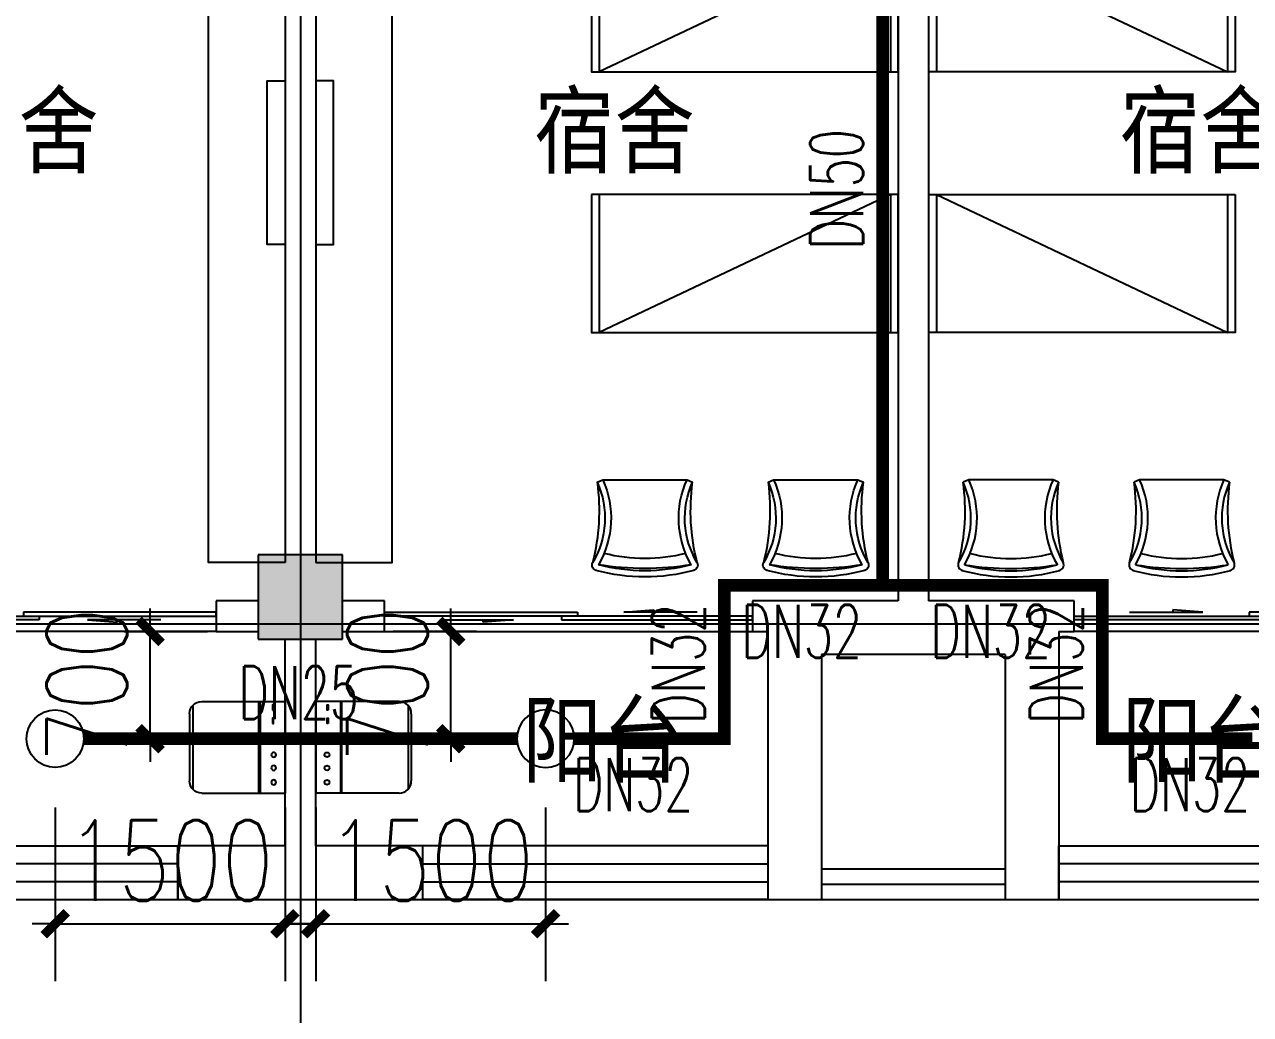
# Model space of a CAD drawing. Extents: x 0 to 2838408, y -923048 to 203859.
# Drawn here: x 2754963 to 2762963, y -270041 to -263584 of the extents above; entities that cross this region are included whole.
import ezdxf

# ---------------------------------------------------------------- set-up
doc = ezdxf.new("R2010")
doc.units = 0
doc.header["$LTSCALE"] = 1000
for name, color, linetype in [('A-Fixt', 81, 'Continuous'), ('COLUMN', 9, 'Continuous'), ('DOTE', 8, 'Continuous'), ('E2-栏杆', 92, 'Continuous'), ('EQUIP_喷头', 7, 'Continuous'), ('GROUND', 2, 'Continuous'), ('PIPE-喷淋', 6, 'Continuous'), ('PUB_HATCH', 8, 'Continuous'), ('PUB_TEXT', 7, 'Continuous'), ('TEXT_喷淋', 7, 'Continuous'), ('TWT_DIM', 3, 'Continuous'), ('WALL', 9, 'Continuous'), ('WINDOW', 4, 'Continuous'), ('XREF', 8, 'Continuous'), ('配景', 3, 'Continuous')]:
    doc.layers.add(name, color=color, linetype=linetype)
doc.styles.add('_TCH_DIM_T3', font='SIMPLEX', dxfattribs={"width": 0.75, "bigfont": 'HZTXT'})
doc.styles.add('_TWT_PIPEDN', font='SIMPLEX', dxfattribs={"width": 0.8, "height": 2.3, "bigfont": 'HZTXT'})
doc.styles.get("Standard").update_dxf_attribs({"font": 'geniso.shx', "bigfont": 'hztxt.shx'})
doc.dimstyles.new('_TWT_ARCH&&150', dxfattribs={"dimtxt": 525, "dimasz": 150, "dimexe": 375, "dimexo": 450, "dimgap": 150, "dimtad": 1, "dimdec": 0, "dimzin": 0, "dimdsep": 46, "dimtxsty": '_TCH_DIM_T3', "dimblk": 'ARCHTICK', "dimcen": 0.09, "dimclrt": 7, "dimazin": 2, "dimtfac": 1, "dimtdec": 0, "dimtix": 1, "dimtmove": 2, "dimatfit": 3, "dimfxl": 1, "dimtolj": 1, "dimtzin": 0, "dimarcsym": 0})

# ---------------------------------------------------------------- blocks, each defined once
blk = doc.blocks.new('单人床')
at = {"layer": 'A-Fixt'}
for p, q in [((47773.8, 13973.4), (48673.8, 13973.4)), ((47773.8, 12073.4), (48673.8, 13973.4)), ((47773.8, 12073.4), (48673.8, 12073.4))]:
    blk.add_line(p, q, dxfattribs=at)
blk.add_lwpolyline([(47773.8, 14023.4), (48673.8, 14023.4), (48673.8, 12023.4), (47773.8, 12023.4), (47773.8, 14023.4)], dxfattribs=at)
blk = doc.blocks.new('CH_AP01')
for p, q in [((-311.4, 16.6), (-275, 0)), ((-275, 0), (275, 0)), ((275, 0), (311.4, 16.6))]:
    blk.add_line(p, q)
for centre, radius, start, end in [((-306.8, 555.3), 37.8, 100.18588, 202.83587), ((0, -578.9), 1212.6, 74.71041, 105.28959), ((0, -578.9), 1172.6, 75.02868, 104.97132), ((0, -1278.1), 1856.9, 80.61099, 99.38901), ((306.8, 555.3), 37.8, 337.16413, 79.81412), ((-1658.4, 201.9), 1359.7, 352.16586, 14.42826), ((-823.7, 250), 562.9, 335.50378, 31.09034), ((-823.7, 250), 602.9, 335.50378, 30.26909), ((0, -578.9), 1092.6, 75.87672, 104.12328), ((823.7, 250), 602.9, 149.73091, 204.49622), ((823.7, 250), 562.9, 148.90966, 204.49622), ((1658.4, 201.9), 1359.7, 165.57174, 187.83414)]:
    blk.add_arc(centre, radius, start, end)
blk = doc.blocks.new('A$C61295E98')
at = {"color": 3}
for p, q in [((544, 597.9), (0, 597.9)), ((0, 597.9), (0, 0)), ((161.4, 597.9), (161.4, 0)), ((170.4, 0.2), (170.4, 597.6)), ((602.7, 572.2), (602.7, 25.6)), ((624, 517.9), (624, 80)), ((544, 0), (0, 0))]:
    blk.add_line(p, q, dxfattribs=at)
for points in [[(81.8, 540.3), (75.3, 540.3), (75.3, 576.8), (81.8, 576.8)], [(81.8, 453.1), (75.3, 453.1), (75.3, 489.6), (81.8, 489.6)], [(81.8, 352.9), (75.3, 352.9), (75.3, 389.4), (81.8, 389.4)]]:
    blk.add_lwpolyline(points, close=True, dxfattribs=at)
for centre in [(74, 250.1), (74, 164.2), (74, 70.5)]:
    blk.add_circle(centre, 15.7, dxfattribs=at)
for centre, start, end in [((544, 517.9), 360, 90), ((544, 80), 270, 0)]:
    blk.add_arc(centre, 80, start, end, dxfattribs=at)
blk = doc.blocks.new('宿舍')
at = {"layer": 'A-Fixt'}
for p, q in [((47853.8, 13801.7), (48353.8, 15701.7)), ((48353.8, 13801.7), (47853.8, 15701.7)), ((47853.8, 13801.7), (48353.8, 13801.7))]:
    blk.add_line(p, q, dxfattribs=at)
for points in [[(47853.8, 8601.7), (48353.8, 8601.7), (48353.8, 15701.7), (47853.8, 15701.7)], [(47853.8, 10676.1), (47970.5, 10676.1), (47970.5, 11742.6), (47853.8, 11742.6)]]:
    blk.add_lwpolyline(points, close=True, dxfattribs=at)
at = {"xscale": -1, "rotation": 90}
for p in [(63677.2, 60475.5), (63677.2, 58775.5)]:
    blk.add_blockref('单人床', p, dxfattribs=at)
at = {"layer": 'A-Fixt', "xscale": -1, "rotation": 180}
for p in [(50002, 9140.5), (51117.2, 9140.5)]:
    blk.add_blockref('CH_AP01', p, dxfattribs=at)
at = {"layer": '配景', "color": 252}
blk.add_blockref('A$C61295E98', (47853.8, 7096.6), dxfattribs=at)
blk = doc.blocks.new('$WINLIB2D$00000001')
at = {"color": 0}
for points in [[(-0.5, 0.5), (-0.5, -0.5)], [(-0.5, 0.5), (0.5, 0.5)], [(0.5, -0.5), (0.5, 0.5)], [(0.5, 0.1667), (-0.5, 0.1667)], [(0.5, -0.1667), (-0.5, -0.1667)], [(-0.5, -0.5), (0.5, -0.5)]]:
    blk.add_lwpolyline(points, dxfattribs=at)
blk = doc.blocks.new('$DorLib2D$00000131')
at = {"color": 0, "linetype": 'Continuous'}
for p, q in [((0.15, 0.125), (0.2319, 0.1973)), ((0.2319, 0.1973), (0.2319, 0.125)), ((-0.5, 0.125), (-0.5, 0)), ((0.0192, 0.125), (-0.5, 0.125)), ((0.0192, 0), (0.0192, 0.125)), ((0.35, 0.125), (0.15, 0.125)), ((-0.5, 0), (0.0192, 0)), ((-0.024, 0), (0.5, 0)), ((-0.024, -0.125), (-0.024, 0)), ((0.5, 0), (0.5, -0.125)), ((-0.35, -0.125), (-0.15, -0.125)), ((-0.2319, -0.1973), (-0.2319, -0.125)), ((-0.15, -0.125), (-0.2319, -0.1973)), ((0.5, -0.125), (-0.024, -0.125))]:
    blk.add_line(p, q, dxfattribs=at)
blk = doc.blocks.new('1F1')
at = {"layer": 'PUB_HATCH'}
blk.add_hatch(color=256, dxfattribs=at).paths.add_polyline_path([(2420991.7, -267042.2), (2420441.7, -267042.2), (2420441.7, -267592.2), (2420991.7, -267592.2)])
at = {"layer": 'COLUMN'}
for p, q in [((2420991.7, -267042.2), (2420441.7, -267042.2)), ((2420441.7, -267042.2), (2420441.7, -267592.2)), ((2420991.7, -267592.2), (2420991.7, -267042.2)), ((2420441.7, -267592.2), (2420991.7, -267592.2))]:
    blk.add_line(p, q, dxfattribs=at)
at = {"layer": 'DOTE'}
for p, q in [((2420716.7, -187892.2), (2420716.7, -271092.2)), ((2343216.7, -267492.2), (2453916.7, -267492.2))]:
    blk.add_line(p, q, dxfattribs=at)
at = {"layer": 'E2-栏杆'}
for points in [[(2424116.7, -269092.2), (2425316.7, -269092.2)], [(2424116.7, -269192.2), (2425316.7, -269192.2)]]:
    blk.add_lwpolyline(points, dxfattribs=at)
at = {"layer": 'GROUND'}
blk.add_lwpolyline([(2409616.7, -269292.2), (2435916.7, -269292.2)], dxfattribs=at)
at = {"layer": 'WALL'}
for p, q in [((2420616.7, -262392.2), (2420616.7, -267042.2)), ((2420816.7, -262392.2), (2420816.7, -267042.2)), ((2424616.7, -262392.2), (2424616.7, -267342.2)), ((2424816.7, -262392.2), (2424816.7, -267342.2)), ((2420441.7, -267342.2), (2420166.7, -267342.2)), ((2420166.7, -267342.2), (2420166.7, -267542.2)), ((2421266.7, -267342.2), (2420991.7, -267342.2)), ((2421266.7, -267542.2), (2421266.7, -267342.2)), ((2424016.7, -267342.2), (2423666.7, -267342.2)), ((2423666.7, -267342.2), (2423666.7, -267542.2)), ((2424616.7, -267342.2), (2424016.7, -267342.2)), ((2425416.7, -267342.2), (2424816.7, -267342.2)), ((2425766.7, -267342.2), (2425416.7, -267342.2)), ((2425766.7, -267542.2), (2425766.7, -267342.2)), ((2420166.7, -267542.2), (2420441.7, -267542.2)), ((2420616.7, -268942.2), (2420616.7, -267592.2)), ((2420816.7, -268942.2), (2420816.7, -267592.2)), ((2420991.7, -267542.2), (2421266.7, -267542.2)), ((2423666.7, -267542.2), (2423766.7, -267542.2)), ((2423766.7, -267542.2), (2423766.7, -268942.2)), ((2425666.7, -267542.2), (2425666.7, -268942.2)), ((2425666.7, -267542.2), (2425766.7, -267542.2)), ((2424116.7, -267692.2), (2424116.7, -269292.2)), ((2424716.7, -267692.2), (2424116.7, -267692.2)), ((2425316.7, -267692.2), (2424716.7, -267692.2)), ((2425316.7, -267692.2), (2425316.7, -269292.2)), ((2420616.7, -268942.2), (2419916.7, -268942.2)), ((2419916.7, -268942.2), (2419916.7, -269292.2)), ((2421516.7, -268942.2), (2420816.7, -268942.2)), ((2421516.7, -269292.2), (2421516.7, -268942.2)), ((2423766.7, -268942.2), (2423766.7, -269292.2)), ((2425666.7, -269292.2), (2425666.7, -268942.2)), ((2419916.7, -269292.2), (2420716.7, -269292.2)), ((2420716.7, -269292.2), (2421516.7, -269292.2)), ((2423766.7, -269292.2), (2424116.7, -269292.2)), ((2425316.7, -269292.2), (2425666.7, -269292.2))]:
    blk.add_line(p, q, dxfattribs=at)
at = {"layer": 'WINDOW'}
for p, q in [((2420166.7, -267542.2), (2417766.7, -267542.2)), ((2421266.7, -267542.2), (2423666.7, -267542.2)), ((2428166.7, -267542.2), (2425766.7, -267542.2))]:
    blk.add_line(p, q, dxfattribs=at)
at = {"xscale": -1}
for p in [(2468470.6, -275693.9), (2476470.6, -275693.9)]:
    blk.add_blockref('宿舍', p, dxfattribs=at)
blk.add_blockref('宿舍', (2372962.9, -275693.9))
at = {"layer": 'WINDOW', "rotation": 180}
for name, p, xscale, yscale, zscale in [('$DorLib2D$00000131', (2418966.7, -267442.2), -2400, 200, -2400), ('$DorLib2D$00000131', (2426966.7, -267442.2), -2400, 200, -2400), ('$WINLIB2D$00000001', (2422641.7, -269117.2), 2249.999999993481, -350, 2249.999999993481), ('$WINLIB2D$00000001', (2426791.7, -269117.2), -2249.999999993481, -350, -2249.999999993481)]:
    blk.add_blockref(name, p, dxfattribs=dict(at, xscale=xscale, yscale=yscale, zscale=zscale))
at = {"layer": 'WINDOW'}
for name, p, xscale, yscale, zscale in [('$DorLib2D$00000131', (2422466.7, -267442.2), -2400, -200, -2400), ('$WINLIB2D$00000001', (2418791.7, -269117.2), 2249.999999993481, 350, 2249.999999993481)]:
    blk.add_blockref(name, p, dxfattribs=dict(at, xscale=xscale, yscale=yscale, zscale=zscale))
at = {"layer": 'PUB_TEXT'}
for s, p in [('宿舍', (2418351.3, -264556)), ('宿舍', (2422241.3, -264556)), ('宿舍', (2426062.1, -264556)), ('阳台', (2422162.8, -268530.2)), ('阳台', (2426077.2, -268530.2))]:
    blk.add_text(s, height=525, dxfattribs=at).set_placement(p)
blk = doc.blocks.new('_ArchTick')
at = {"color": 0, "linetype": 'ByBlock', "const_width": 0.4}
blk.add_lwpolyline([(-0.5, -0.5), (0.5, 0.5)], dxfattribs=at)
blk = doc.blocks.new('*D1172')
at = {"layer": 'Defpoints', "color": 0, "linetype": 'ByBlock', "transparency": 16777216}
for p in [(2756862.5, -268242.2), (2758362.5, -268242.2), (2758362.5, -269449.6)]:
    blk.add_point(p, dxfattribs=at)
at = {"layer": 'TWT_DIM', "color": 0, "linetype": 'ByBlock', "lineweight": -2, "transparency": 16777216}
for p, q in [((2756862.5, -268692.2), (2756862.5, -269824.6)), ((2758362.5, -268692.2), (2758362.5, -269824.6)), ((2756862.5, -269449.6), (2756712.5, -269449.6)), ((2756862.5, -269449.6), (2758362.5, -269449.6)), ((2758362.5, -269449.6), (2758512.5, -269449.6))]:
    blk.add_line(p, q, dxfattribs=at)
at = {"layer": 'TWT_DIM', "color": 0, "linetype": 'ByBlock', "lineweight": -2, "transparency": 16777216, "xscale": 150, "yscale": 150, "zscale": 150}
blk.add_blockref('_ArchTick', (2756862.5, -269449.6), dxfattribs=at)
at = {"layer": 'TWT_DIM', "color": 0, "linetype": 'ByBlock', "lineweight": -2, "transparency": 16777216, "xscale": 150, "yscale": 150, "zscale": 150, "rotation": 180}
blk.add_blockref('_ArchTick', (2758362.5, -269449.6), dxfattribs=at)
at = {"layer": 'TWT_DIM', "color": 7, "linetype": 'ByBlock', "transparency": 16777216, "insert": (2757612.5, -269037.1), "char_height": 525, "attachment_point": 5, "style": '_TCH_DIM_T3'}
blk.add_mtext('\\A1;1500', dxfattribs=at)
blk = doc.blocks.new('*D1173')
at = {"layer": 'Defpoints', "color": 0, "linetype": 'ByBlock', "transparency": 16777216}
for p in [(2757743.5, -267542.2), (2758362.5, -267542.2), (2758362.5, -268242.2)]:
    blk.add_point(p, dxfattribs=at)
at = {"layer": 'TWT_DIM', "color": 0, "linetype": 'ByBlock', "lineweight": -2, "transparency": 16777216}
for p, q in [((2757743.5, -267542.2), (2757743.5, -267392.2)), ((2757912.5, -267542.2), (2757368.5, -267542.2)), ((2757743.5, -268242.2), (2757743.5, -267542.2)), ((2757912.5, -268242.2), (2757368.5, -268242.2)), ((2757743.5, -268242.2), (2757743.5, -268392.2))]:
    blk.add_line(p, q, dxfattribs=at)
at = {"layer": 'TWT_DIM', "color": 0, "linetype": 'ByBlock', "lineweight": -2, "transparency": 16777216, "xscale": 150, "yscale": 150, "zscale": 150}
for p, rotation in [((2757743.5, -267542.2), 270), ((2757743.5, -268242.2), 90)]:
    blk.add_blockref('_ArchTick', p, dxfattribs=dict(at, rotation=rotation))
at = {"layer": 'TWT_DIM', "color": 7, "linetype": 'ByBlock', "transparency": 16777216, "insert": (2757331, -267892.2), "char_height": 525, "attachment_point": 5, "rotation": 90, "style": '_TCH_DIM_T3'}
blk.add_mtext('\\A1;700', dxfattribs=at)
blk = doc.blocks.new('*D1190')
at = {"layer": 'Defpoints', "color": 0, "linetype": 'ByBlock', "transparency": 16777216}
for p in [(2755162.5, -268242.2), (2756662.5, -268242.2), (2756662.5, -269449.6)]:
    blk.add_point(p, dxfattribs=at)
at = {"layer": 'TWT_DIM', "color": 0, "linetype": 'ByBlock', "lineweight": -2, "transparency": 16777216}
for p, q in [((2755162.5, -268692.2), (2755162.5, -269824.6)), ((2756662.5, -268692.2), (2756662.5, -269824.6)), ((2755162.5, -269449.6), (2755012.5, -269449.6)), ((2755162.5, -269449.6), (2756662.5, -269449.6)), ((2756662.5, -269449.6), (2756812.5, -269449.6))]:
    blk.add_line(p, q, dxfattribs=at)
at = {"layer": 'TWT_DIM', "color": 0, "linetype": 'ByBlock', "lineweight": -2, "transparency": 16777216, "xscale": 150, "yscale": 150, "zscale": 150}
blk.add_blockref('_ArchTick', (2755162.5, -269449.6), dxfattribs=at)
at = {"layer": 'TWT_DIM', "color": 0, "linetype": 'ByBlock', "lineweight": -2, "transparency": 16777216, "xscale": 150, "yscale": 150, "zscale": 150, "rotation": 180}
blk.add_blockref('_ArchTick', (2756662.5, -269449.6), dxfattribs=at)
at = {"layer": 'TWT_DIM', "color": 7, "linetype": 'ByBlock', "transparency": 16777216, "insert": (2755912.5, -269037.1), "char_height": 525, "attachment_point": 5, "style": '_TCH_DIM_T3'}
blk.add_mtext('\\A1;1500', dxfattribs=at)
blk = doc.blocks.new('*D1191')
at = {"layer": 'Defpoints', "color": 0, "linetype": 'ByBlock', "transparency": 16777216}
for p in [(2755162.5, -267542.2), (2755781.5, -267542.2), (2755162.5, -268242.2)]:
    blk.add_point(p, dxfattribs=at)
at = {"layer": 'TWT_DIM', "color": 0, "linetype": 'ByBlock', "lineweight": -2, "transparency": 16777216}
for p, q in [((2755781.5, -267542.2), (2755781.5, -267392.2)), ((2755612.5, -267542.2), (2756156.5, -267542.2)), ((2755781.5, -268242.2), (2755781.5, -267542.2)), ((2755612.5, -268242.2), (2756156.5, -268242.2)), ((2755781.5, -268242.2), (2755781.5, -268392.2))]:
    blk.add_line(p, q, dxfattribs=at)
at = {"layer": 'TWT_DIM', "color": 0, "linetype": 'ByBlock', "lineweight": -2, "transparency": 16777216, "xscale": 150, "yscale": 150, "zscale": 150}
for p, rotation in [((2755781.5, -267542.2), 270), ((2755781.5, -268242.2), 90)]:
    blk.add_blockref('_ArchTick', p, dxfattribs=dict(at, rotation=rotation))
at = {"layer": 'TWT_DIM', "color": 7, "linetype": 'ByBlock', "transparency": 16777216, "insert": (2755369, -267892.2), "char_height": 525, "attachment_point": 5, "rotation": 90, "style": '_TCH_DIM_T3'}
blk.add_mtext('\\A1;700', dxfattribs=at)
blk = doc.blocks.new('$TwtSys$00000125')
blk.add_circle((0, 0, 0), 1)

msp = doc.modelspace()

# ---------------------------------------------------------------- hatches: boundary and pattern name
at = {"layer": 'PIPE-喷淋', "linetype": 'ByBlock'}
for points in [[(2759529.3, -267242.2), (2759529.3, -267200.9), (2759488.1, -267200.9)], [(2759529.3, -267242.2), (2759488.1, -267242.2), (2759488.1, -267200.9)], [(2761995.8, -267242.2), (2761995.8, -267200.9), (2762037, -267200.9)], [(2761995.8, -267242.2), (2762037, -267242.2), (2762037, -267200.9)], [(2759529.3, -268242.2), (2759570.6, -268242.2), (2759570.6, -268283.4)], [(2759529.3, -268242.2), (2759529.3, -268283.4), (2759570.6, -268283.4)], [(2761995.8, -268242.2), (2761954.5, -268242.2), (2761954.5, -268283.4)], [(2761995.8, -268242.2), (2761995.8, -268283.4), (2761954.5, -268283.4)]]:
    msp.add_hatch(color=256, dxfattribs=at).paths.add_polyline_path(points)

# ---------------------------------------------------------------- linework, layer by layer
at = {"layer": 'PIPE-喷淋', "linetype": 'ByBlock', "ltscale": 1.5, "const_width": 82.5}
for points in [[(2760562.5, -262052.7), (2760562.5, -267242.2)], [(2760562.5, -267242.2), (2759529.3, -267242.2)], [(2759529.3, -267242.2), (2759529.3, -268242.2)], [(2760562.5, -267242.2), (2761995.8, -267242.2)], [(2761995.8, -267242.2), (2761995.8, -268242.2)], [(2755350, -268242.2), (2758175, -268242.2)], [(2759529.3, -268242.2), (2758550, -268242.2)], [(2761995.8, -268242.2), (2762975, -268242.2)]]:
    msp.add_lwpolyline(points, dxfattribs=at)

# ---------------------------------------------------------------- block references
at = {"layer": 'EQUIP_喷头', "linetype": 'ByBlock', "xscale": 187.5, "yscale": 187.5, "zscale": 187.5, "rotation": 180}
msp.add_blockref('$TwtSys$00000125', (2755162.5, -268242.2), dxfattribs=at)
at = {"layer": 'EQUIP_喷头', "linetype": 'ByBlock', "xscale": 187.5, "yscale": -187.5, "zscale": 187.5}
msp.add_blockref('$TwtSys$00000125', (2758362.5, -268242.2), dxfattribs=at)
at = {"layer": 'XREF'}
msp.add_blockref('1F1', (336045.8, 0), dxfattribs=at)

# ---------------------------------------------------------------- texts
at = {"layer": 'TEXT_喷淋', "color": 251, "linetype": 'ByBlock', "style": '_TWT_PIPEDN', "width": 0.64}
for s, p in [('DN50', (2760435, -265052.2)), ('DN32', (2759401.8, -268147)), ('DN32', (2761868.3, -268147))]:
    msp.add_text(s, height=345, rotation=90, dxfattribs=at).set_placement(p)
for s, p in [('DN32', (2759641.1, -267714.7)), ('DN32', (2760874.4, -267714.7)), ('DN25', (2756357.7, -268114.7)), ('DN32', (2758541.1, -268714.7)), ('DN32', (2762174.4, -268714.7))]:
    msp.add_text(s, height=345, dxfattribs=at).set_placement(p)

# ---------------------------------------------------------------- dimensions: what is measured, and where the dimension line sits
at = {"layer": 'TWT_DIM', "linetype": 'ByBlock'}
for p1, p2, distance, picture, middle in [((2755162.5, -268242.2), (2755162.5, -267542.2), -619, '*D1191', (2755369, -267892.2)), ((2758362.5, -268242.2), (2758362.5, -267542.2), 619, '*D1173', (2757331, -267892.2)), ((2755162.5, -268242.2), (2756662.5, -268242.2), -1207.4, '*D1190', (2755912.5, -269037.1)), ((2756862.5, -268242.2), (2758362.5, -268242.2), -1207.4, '*D1172', (2757612.5, -269037.1))]:
    dim = msp.add_aligned_dim(p1=p1, p2=p2, distance=distance, dimstyle='_TWT_ARCH&&150', dxfattribs=at)
    dim.commit()
    dim.dimension.update_dxf_attribs({"geometry": picture, "text_midpoint": middle})

doc.saveas('drawing.dxf')
